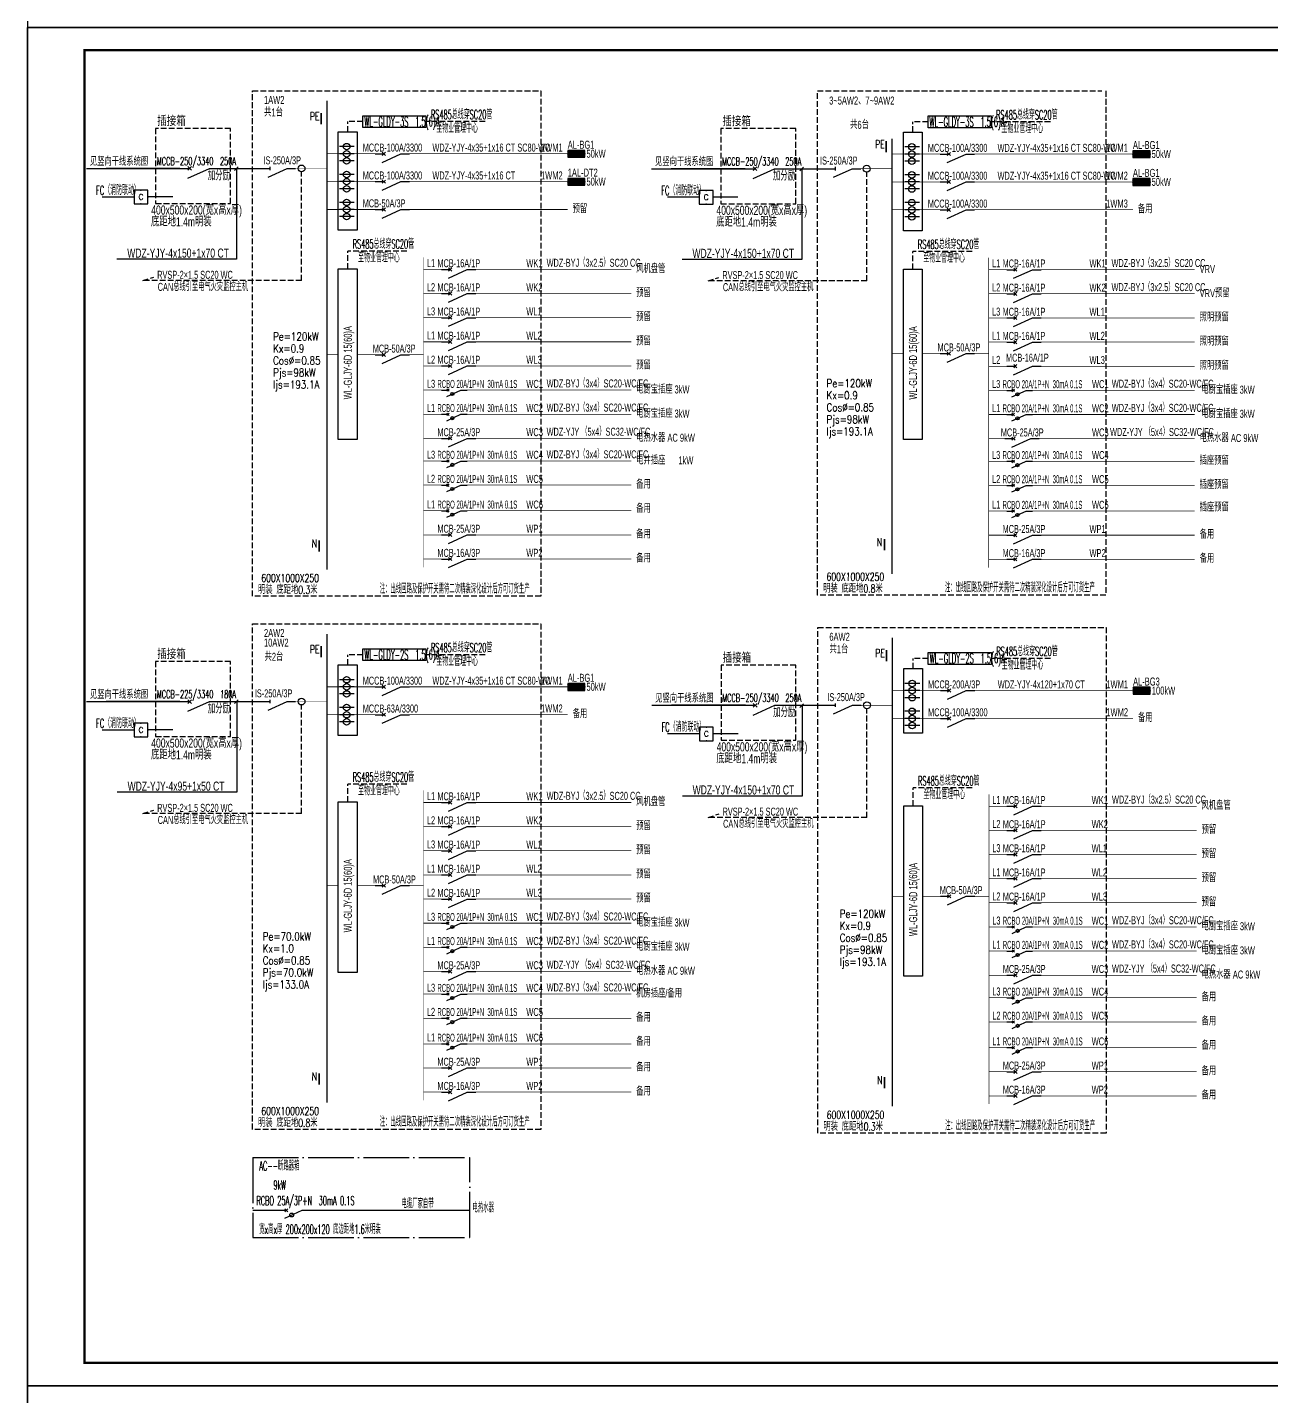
# Model space of a CAD drawing. Extents: x -127004 to 341119, y -13158 to 456864.
# Drawn here: x 240931 to 295318, y 127086 to 186961 of the extents above; entities that cross this region are included whole.
import ezdxf
from ezdxf.enums import TextEntityAlignment as Align

# ---------------------------------------------------------------- set-up
doc = ezdxf.new("R2010")
doc.units = 0
doc.header["$LTSCALE"] = 1000
for name, pattern in [('CONTINOUS', [0]), ('DASH', [0.35, 0.25, -0.1]), ('DOTE', [2.42, 2, -0.2, 0.02, -0.2])]:
    doc.linetypes.add(name, pattern=pattern)
doc.layers.get('0').update_dxf_attribs({"linetype": 'CONTINUOUS'})
for name, color, linetype in [('D-TEXT', 7, 'CONTINUOUS'), ('DIM-箱柜', 3, 'CONTINUOUS'), ('DQ', 7, 'CONTINOUS'), ('EL-TEXT', 3, 'CONTINUOUS'), ('ELEC-text', 7, 'CONTINUOUS'), ('ELEMENT', 3, 'CONTINUOUS'), ('EQUIP-照明', 3, 'CONTINUOUS'), ('EQUIP-箱柜', 3, 'CONTINUOUS'), ('LAYER3', 7, 'DOTE'), ('PUB_TEXT', 7, 'CONTINUOUS'), ('SIG_TEXT', 7, 'CONTINUOUS'), ('TEL_TEXT', 3, 'CONTINUOUS'), ('TEL_TITLE', 7, 'CONTINUOUS'), ('WIRE', 4, 'CONTINUOUS'), ('WIRE-照明', 1, 'CONTINUOUS'), ('内审意见修改', 2, 'CONTINUOUS')]:
    doc.layers.add(name, color=color, linetype=linetype)
doc.layers.add('内审要求修改2.10', color=6, linetype='CONTINUOUS', plot=False)
doc.styles.add('_COMPLEX', font='ros.shx', dxfattribs={"width": 0.6, "bigfont": 'jd.shx'})
doc.styles.add('_HZTXT', font='ROMANS2', dxfattribs={"width": 0.8, "bigfont": 'HZDF2'})
doc.styles.add('_TCH_LABEL', font='COMPLEX', dxfattribs={"bigfont": 'GBCBIG'})
doc.styles.add('_TEL_DIM', font='ROMANS2', dxfattribs={"width": 0.8, "height": 3.5, "bigfont": 'HZDF2'})
doc.styles.add('B', font='ROMANS2', dxfattribs={"width": 0.8, "bigfont": 'HZDF2'})
doc.styles.add('DIM_FONT', font='ROMANS', dxfattribs={"bigfont": 'HZTXT'})
doc.styles.add('JD', font='ros.shx', dxfattribs={"width": 0.8, "height": 600, "bigfont": 'hztxt.shx'})
doc.styles.get("Standard").update_dxf_attribs({"font": 'GBENOR', "bigfont": 'GBCBIG'})

# ---------------------------------------------------------------- blocks, each defined once
blk = doc.blocks.new('SADF AGF AERG AER GER')
at = {"layer": 'DIM-箱柜'}
blk.add_lwpolyline([(-462150, -1228514), (-378050, -1228514), (-378050, -1287914), (-462150, -1287914)], close=True, dxfattribs=at)
blk = doc.blocks.new('A$C6873132B')
at = {"layer": 'DIM-箱柜'}
blk.add_blockref('SADF AGF AERG AER GER', (378050, 1287914), dxfattribs=at)
blk = doc.blocks.new('M_M8')
for p, q in [((-0.25, -0.2), (0, -0.75)), ((0.05, -0.25), (-0.05, -0.25))]:
    blk.add_line(p, q)
for points in [[(0, 0), (0, -0.25)], [(0, -0.75), (0, -1)]]:
    blk.add_lwpolyline(points)
at = {"style": 'DIM_FONT', "width": 0.8, "flags": 9}
blk.add_attdef('S', (0.25, -0.5), '', height=0.2, dxfattribs=at)
blk = doc.blocks.new('M_M7')
for p, q in [((-0.25, -0.2), (0, -0.75)), ((-0.047, -0.297), (0.047, -0.203)), ((-0.047, -0.203), (0.047, -0.297))]:
    blk.add_line(p, q)
for points in [[(0, 0), (0, -0.25)], [(0, -0.75), (0, -1)]]:
    blk.add_lwpolyline(points)
at = {"width": 0.8, "flags": 9}
blk.add_attdef('S', (0.25, -0.5), '', height=0.2, dxfattribs=at)
blk = doc.blocks.new('M_M19DXM')
for p, q in [((-0.25, -0.2), (0, -0.75)), ((-0.047, -0.203), (0.047, -0.297)), ((-0.047, -0.297), (0.047, -0.203))]:
    blk.add_line(p, q)
for points in [[(0, 0), (0, -0.25)], [(0, -0.75), (0, -1)]]:
    blk.add_lwpolyline(points)
blk.add_circle((-0.151, -0.417), 0.0615)
at = {"style": 'DIM_FONT', "width": 0.8, "flags": 9}
blk.add_attdef('S', (0.25, -0.5), '', height=0.2, dxfattribs=at)
blk = doc.blocks.new('*X6')
at = {"color": 0}
for p, q in [((-250, 33), (-83, 200)), ((-250, 68), (-118, 200)), ((-250, 104), (-154, 200)), ((-250, 139), (-189, 200)), ((-250, 174), (-224, 200)), ((-247, 0), (-47, 200)), ((-212, 0), (-12, 200)), ((-177, 0), (23, 200)), ((-141, 0), (59, 200)), ((-106, 0), (94, 200)), ((-71, 0), (129, 200)), ((-35, 0), (165, 200)), ((0, 0), (200, 200)), ((35, 0), (235, 200)), ((71, 0), (250, 179)), ((106, 0), (250, 144)), ((141, 0), (250, 109)), ((177, 0), (250, 73)), ((212, 0), (250, 38)), ((247, 0), (250, 3))]:
    blk.add_line(p, q, dxfattribs=at)
blk = doc.blocks.new('$equip$00001421')
for p, q in [((0.75, 0.6), (-0.75, 0.6)), ((-0.75, 0.6), (-0.75, 0)), ((-0.75, 0), (0.75, 0)), ((0.75, 0), (0.75, 0.6))]:
    blk.add_line(p, q)
at = {"const_width": 0.6}
blk.add_lwpolyline([(-0.75, 0.3), (0.75, 0.3)], dxfattribs=at)
for p in [(-0.75, 0.3), (0, 0.6), (0, 0), (0.75, 0.3)]:
    blk.add_point(p)
at = {"xscale": 0.00300000000061118, "yscale": 0.00300000000061118, "zscale": 0.00300000000061118}
blk.add_blockref('*X6', (0, 0), dxfattribs=at)
at = {"style": '_TCH_LABEL', "flags": 9}
blk.add_attdef('A', (0, 0), '', height=0.00002, dxfattribs=at)
blk = doc.blocks.new('$equip_U$00000105(JDQINJING)')
for p, q in [((0.5, 1), (-0.5, 1)), ((-0.5, 1), (-0.5, 0)), ((0.5, 0), (0.5, 1)), ((-0.5, 0), (0.5, 0))]:
    blk.add_line(p, q)
for p in [(0, 1), (-0.5, 0.5), (0, 0), (0.5, 0.5)]:
    blk.add_point(p)
at = {"color": 7, "style": '_TEL_DIM'}
blk.add_attdef('$TEXT$', text='', height=0.4, dxfattribs=at).set_placement((-0.002, 0.507), align=Align.MIDDLE_CENTER)
at = {"color": 7, "style": '_TEL_DIM', "flags": 1}
blk.add_attdef('A', text='', height=0.00002, dxfattribs=at).set_placement((0, 0), align=Align.MIDDLE_CENTER)
blk = doc.blocks.new('$equip$00001781')
blk.add_circle((0, 0), 0.5)
at = {"flags": 9}
blk.add_attdef('A', (0, 0), '', height=0.00002, dxfattribs=at)

msp = doc.modelspace()

# ---------------------------------------------------------------- linework, layer by layer
at = {"linetype": 'DASH'}
for p, q in [((250766, 162084), (250766, 184191)), ((250766, 184191), (263374, 184191)), ((263374, 184191), (263374, 162084)), ((275471, 162138), (275471, 184180)), ((275471, 184180), (287901, 184180)), ((288079, 184180), (288079, 162138)), ((263374, 162084), (250766, 162084)), ((288079, 162138), (275471, 162138)), ((250766, 138773), (250766, 160881)), ((250766, 160881), (263374, 160881)), ((263374, 160881), (263374, 138773)), ((275479, 138609), (275479, 160717)), ((275479, 160717), (288087, 160717)), ((288087, 160717), (288087, 138609)), ((263374, 138773), (250766, 138773)), ((288087, 138609), (275479, 138609))]:
    msp.add_line(p, q, dxfattribs=at)
for p, q in [((249986, 180700, 0), (250148, 180862, 0)), ((274691, 180689, 0), (274853, 180850, 0)), ((245597, 179542, 0), (244205, 179542, 0)), ((270302, 179530, 0), (268910, 179530, 0)), ((249986, 157390, 0), (250148, 157551, 0)), ((274699, 157226, 0), (274861, 157387, 0)), ((245597, 156231, 0), (244205, 156231, 0)), ((270310, 156067, 0), (268918, 156067, 0))]:
    msp.add_line(p, q)
at = {"color": 3, "linetype": 'DASH'}
for p, q in [((252915, 175889, 0), (252915, 180642)), ((277620, 175877, 0), (277620, 180631)), ((245977, 175889, 0), (246453, 176040, 0)), ((252915, 175889, 0), (245977, 175889, 0)), ((270682, 175877, 0), (271158, 176029, 0)), ((277620, 175877, 0), (270682, 175877, 0)), ((252915, 152578, 0), (252915, 157332)), ((277628, 152414, 0), (277628, 157168)), ((245977, 152578, 0), (246453, 152730, 0)), ((252915, 152578, 0), (245977, 152578, 0)), ((270690, 152414, 0), (271167, 152566, 0)), ((277628, 152414, 0), (270690, 152414, 0))]:
    msp.add_line(p, q, dxfattribs=at)
at = {"linetype": 'Continuous', "const_width": 72.9}
for points in [[(253769, 183216), (253769, 182719)], [(278474, 181992), (278474, 181495)], [(253689, 164535), (253689, 164038)], [(278394, 164589), (278394, 164092)], [(253769, 159905), (253769, 159408)], [(278483, 159741), (278483, 159244)], [(253689, 141224), (253689, 140727)], [(278403, 141060), (278403, 140563)]]:
    msp.add_lwpolyline(points, dxfattribs=at)
at = {"color": 2, "elevation": 0}
for points in [[(255597, 183100), (258354, 183100), (258354, 182581), (255597, 182581)], [(280302, 183089), (283059, 183089), (283059, 182570), (280302, 182570)], [(255597, 159790), (258354, 159790), (258354, 159271), (255597, 159271)], [(280310, 159626), (283067, 159626), (283067, 159107), (280310, 159107)]]:
    msp.add_lwpolyline(points, close=True, dxfattribs=at)
at = {"linetype": 'DASH', "elevation": 0}
for points in [[(249809, 182544), (246538, 182544), (246538, 179263), (249809, 179263)], [(274514, 182532), (271243, 182532), (271243, 179251), (274514, 179251)], [(249809, 159233), (246538, 159233), (246538, 155952), (249809, 155952)], [(274523, 159069), (271252, 159069), (271252, 155788), (274523, 155788)]]:
    msp.add_lwpolyline(points, close=True, dxfattribs=at)
at = {"color": 2}
for centre in [(254887, 181746), (254887, 181434), (279592, 181735), (279592, 181423), (254887, 181124), (279592, 181112), (254887, 180527), (254887, 180215), (279592, 180516), (279592, 180204), (254887, 179905), (279592, 179894), (254887, 179309), (254887, 178997), (279592, 179297), (279592, 178985), (254887, 178686), (279592, 178675), (254887, 158436), (254887, 158124), (279600, 158272), (279600, 157960), (254887, 157813), (279600, 157649), (254887, 157217), (254887, 156905), (279600, 157053), (279600, 156741), (254887, 156594), (279600, 156430)]:
    msp.add_circle(centre, 143, dxfattribs=at)
at = {"layer": 'ELEMENT'}
for points in [[(254522, 182396), (255345, 182396), (255345, 178089), (254522, 178089)], [(279227, 182385), (280050, 182385), (280050, 178071), (279227, 178071)], [(254522, 176400), (255345, 176400), (255345, 168944), (254522, 168944)], [(279227, 176388), (280050, 176388), (280050, 168933), (279227, 168933)], [(254522, 159086), (255345, 159086), (255345, 155990), (254522, 155990)], [(279235, 158922), (280059, 158922), (280059, 156102), (279235, 156102)], [(254522, 153089), (255345, 153089), (255345, 145634), (254522, 145634)], [(279235, 152925), (280059, 152925), (280059, 145469), (279235, 145469)]]:
    msp.add_lwpolyline(points, close=True, dxfattribs=at)
at = {"layer": 'LAYER3'}
for p, q in [((250782, 137539), (260276, 137539)), ((250782, 137539), (250782, 134040)), ((260276, 134040), (260276, 137539)), ((250781, 134040), (260276, 134040))]:
    msp.add_line(p, q, dxfattribs=at)
at = {"layer": 'TEL_TEXT', "color": 0, "ltscale": 2}
for p, q in [((250078, 180792, 0), (250078, 176823, 0)), ((274783, 180781, 0), (274783, 176812, 0)), ((250078, 176823, 0), (244847, 176823, 0)), ((274783, 176812, 0), (269551, 176812, 0)), ((250093, 157482), (250093, 153513)), ((274792, 157318, 0), (274792, 153349, 0)), ((250093, 153513), (244861, 153513)), ((274792, 153349, 0), (269560, 153349, 0))]:
    msp.add_line(p, q, dxfattribs=at)
at = {"layer": 'TEL_TEXT', "ltscale": 2}
for p, q in [((246197, 179563, 0), (247285, 179563, 0)), ((270902, 179552, 0), (271990, 179552, 0)), ((246197, 156253, 0), (247285, 156253, 0)), ((270910, 156088, 0), (271999, 156088, 0))]:
    msp.add_line(p, q, dxfattribs=at)
at = {"layer": 'TEL_TITLE'}
for points in [[(240931, 186961), (325031, 186961), (325031, 246361), (240931, 246361)], [(240931, 127561), (325031, 127561), (325031, 186961), (240931, 186961)], [(240931, 68161), (325031, 68161), (325031, 127561), (240931, 127561)]]:
    msp.add_lwpolyline(points, close=True, dxfattribs=at)
at = {"layer": 'TEL_TITLE', "const_width": 100}
msp.add_lwpolyline([(243431, 128561), (324031, 128561), (324031, 185961), (243431, 185961)], close=True, dxfattribs=at)
at = {"layer": 'WIRE', "color": 4}
for p, q in [((255222, 181746), (254579, 181746)), ((255222, 181434), (254579, 181434)), ((279926, 181735), (279284, 181735)), ((279926, 181423), (279284, 181423)), ((255222, 181124), (254579, 181124)), ((279926, 181112), (279284, 181112)), ((255222, 180527), (254579, 180527)), ((279926, 180516), (279284, 180516)), ((255222, 180215), (254579, 180215)), ((255222, 179905), (254579, 179905)), ((279926, 180204), (279284, 180204)), ((279926, 179894), (279284, 179894)), ((255222, 179309), (254579, 179309)), ((279926, 179297), (279284, 179297)), ((255222, 178997), (254579, 178997)), ((255222, 178686), (254579, 178686)), ((279926, 178985), (279284, 178985)), ((279926, 178675), (279284, 178675)), ((255222, 158436), (254579, 158436)), ((255222, 158124), (254579, 158124)), ((279935, 158272), (279292, 158272)), ((255222, 157813), (254579, 157813)), ((279935, 157960), (279292, 157960)), ((279935, 157649), (279292, 157649)), ((255222, 157217), (254579, 157217)), ((255222, 156905), (254579, 156905)), ((279935, 157053), (279292, 157053)), ((255222, 156594), (254579, 156594)), ((279935, 156741), (279292, 156741)), ((279935, 156430), (279292, 156430))]:
    msp.add_line(p, q, dxfattribs=at)
at = {"layer": 'WIRE', "const_width": 57.1}
for points in [[(251912, 135233), (250782, 135233)], [(253283, 135233), (260238, 135233)]]:
    msp.add_lwpolyline(points, dxfattribs=at)
at = {"layer": 'WIRE-照明', "linetype": 'DASH'}
for p, q in [((254934, 182396), (254934, 182841, 0)), ((255597, 182841, 0), (254934, 182841, 0)), ((260943, 182841, 0), (258354, 182841, 0)), ((279638, 182385), (279638, 182829, 0)), ((280302, 182829, 0), (279638, 182829, 0)), ((285648, 182829, 0), (283059, 182829, 0)), ((254934, 176400), (254934, 177177)), ((257523, 177177), (254934, 177177)), ((279638, 176388), (279638, 177166)), ((282228, 177166), (279638, 177166)), ((254934, 159086), (254934, 159530, 0)), ((255597, 159530, 0), (254934, 159530, 0)), ((260943, 159530, 0), (258354, 159530, 0)), ((279647, 158922), (279647, 159366, 0)), ((280310, 159366, 0), (279647, 159366, 0)), ((285656, 159366, 0), (283067, 159366, 0)), ((254934, 153089), (254934, 153867)), ((257523, 153867), (254934, 153867)), ((279647, 152925), (279647, 153702)), ((282236, 153702), (279647, 153702))]:
    msp.add_line(p, q, dxfattribs=at)
at = {"layer": 'WIRE-照明'}
for p, q in [((243509, 180792), (248030, 180792)), ((249029, 180792), (251157, 180792)), ((268214, 180781), (272735, 180781)), ((273734, 180781), (275862, 180781)), ((243509, 157482), (248030, 157482)), ((249029, 157482), (251157, 157482)), ((268222, 157318), (272743, 157318)), ((273742, 157318), (275871, 157318))]:
    msp.add_line(p, q, dxfattribs=at)
at = {"layer": 'WIRE-照明', "linetype": 'Continuous'}
for p, q in [((247602, 180792), (244369, 180792)), ((272306, 180781), (269074, 180781)), ((247602, 157482), (244369, 157482)), ((272315, 157318), (269082, 157318))]:
    msp.add_line(p, q, dxfattribs=at)
at = {"layer": 'WIRE-照明', "const_width": 60}
for points in [[(254026, 183751), (254027, 163248)], [(278731, 182101), (278731, 163064)], [(254026, 160441), (254027, 139938)], [(278740, 160277), (278740, 139774)]]:
    msp.add_lwpolyline(points, dxfattribs=at)
at = {"layer": 'WIRE-照明', "linetype": 'Continuous'}
for points, const_width in [([(254026, 181434), (256132, 181434)], 30), ([(257632, 181434), (264548, 181434)], 30), ([(278731, 181423), (280837, 181423)], 30), ([(282337, 181423), (289253, 181423)], 30), ([(252436, 180792), (253008, 180792)], 25), ([(253008, 180792), (254026, 180792)], 25), ([(254026, 180215), (256132, 180215)], 30), ([(257632, 180215), (264548, 180215)], 30), ([(277140, 180781), (277713, 180781)], 25), ([(277713, 180781), (278731, 180781)], 25), ([(278731, 180204), (280837, 180204)], 30), ([(282337, 180204), (289253, 180204)], 30), ([(254026, 178997), (256132, 178997)], 30), ([(257632, 178997), (264548, 178997)], 30), ([(278731, 178985), (280837, 178985)], 30), ([(282337, 178985), (289253, 178985)], 30), ([(258247, 163350), (258247, 176904)], 25), ([(282952, 163338), (282952, 176892)], 25), ([(258247, 176376), (259034, 176376)], 30), ([(260534, 176376), (267326, 176376)], 30), ([(282952, 176365), (283739, 176365)], 30), ([(285239, 176365), (291955, 176365)], 30), ([(258247, 175321), (259034, 175321)], 30), ([(260534, 175321), (267326, 175321)], 30), ([(282952, 175310), (283739, 175310)], 30), ([(285239, 175310), (291955, 175310)], 30), ([(258247, 174266), (259034, 174266)], 30), ([(260534, 174266), (267326, 174266)], 30), ([(282952, 174254), (283739, 174254)], 30), ([(285239, 174254), (291955, 174254)], 30), ([(258247, 173210), (259034, 173210)], 30), ([(260159, 173210), (267326, 173210)], 30), ([(282952, 173199), (283739, 173199)], 30), ([(284864, 173199), (291955, 173199)], 30), ([(254027, 172645), (254522, 172645)], 30), ([(255345, 172645), (256132, 172645)], 30), ([(257632, 172645), (258247, 172645)], 30), ([(278731, 172704), (279227, 172704)], 25), ([(280050, 172695), (280837, 172695)], 30), ([(282337, 172695), (282952, 172695)], 30), ([(258247, 172155), (259034, 172155)], 30), ([(260159, 172155), (267326, 172155)], 30), ([(282952, 172144), (283739, 172144)], 30), ([(284864, 172144), (291955, 172144)], 30), ([(258247, 171099), (259034, 171099)], 30), ([(260159, 171099), (267326, 171099)], 30), ([(282952, 171088), (283739, 171088)], 30), ([(284864, 171088), (291955, 171088)], 30), ([(258247, 170044), (259034, 170044)], 30), ([(260159, 170044), (267326, 170044)], 30), ([(282952, 170033), (283739, 170033)], 30), ([(284864, 170033), (291955, 170033)], 30), ([(258247, 168989), (259034, 168989)], 30), ([(260159, 168989), (267326, 168989)], 30), ([(282952, 168977), (283739, 168977)], 30), ([(284864, 168977), (291955, 168977)], 30), ([(258247, 167999), (259034, 167999)], 30), ([(260159, 167999), (267326, 167999)], 30), ([(282952, 167988), (283739, 167988)], 30), ([(284864, 167988), (291955, 167988)], 30), ([(258247, 166944), (259034, 166944)], 30), ([(260159, 166944), (267326, 166944)], 30), ([(282952, 166932), (283739, 166932)], 30), ([(284864, 166932), (291955, 166932)], 30), ([(258247, 165822), (259034, 165822)], 30), ([(260159, 165822), (267326, 165822)], 30), ([(282952, 165811), (283739, 165811)], 30), ([(284864, 165811), (291955, 165811)], 30), ([(258247, 164767), (259034, 164767)], 30), ([(260159, 164767), (267326, 164767)], 30), ([(282952, 164756), (283739, 164756)], 30), ([(284864, 164756), (291955, 164756)], 30), ([(258247, 163712), (259034, 163712)], 30), ([(260159, 163712), (267326, 163712)], 30), ([(282952, 163700), (283739, 163700)], 30), ([(284864, 163700), (291955, 163700)], 30), ([(254026, 158124), (256132, 158124)], 30), ([(257632, 158124), (264548, 158124)], 30), ([(252436, 157482), (253008, 157482)], 25), ([(253008, 157482), (254026, 157482)], 25), ([(278740, 157960), (280846, 157960)], 30), ([(282346, 157960), (289261, 157960)], 30), ([(254026, 156905), (256132, 156905)], 30), ([(257632, 156905), (264548, 156905)], 30), ([(277149, 157318), (277721, 157318)], 25), ([(277721, 157318), (278740, 157318)], 25), ([(278740, 156741), (280846, 156741)], 30), ([(282346, 156741), (289261, 156741)], 30), ([(258247, 140039), (258247, 153593)], 25), ([(282961, 139875), (282961, 153429)], 25), ([(258247, 153066), (259034, 153066)], 30), ([(260534, 153066), (267326, 153066)], 30), ([(282961, 152902), (283748, 152902)], 30), ([(285248, 152902), (292039, 152902)], 30), ([(258247, 152011), (259034, 152011)], 30), ([(260534, 152011), (267326, 152011)], 30), ([(282961, 151847), (283748, 151847)], 30), ([(285248, 151847), (292039, 151847)], 30), ([(258247, 150955), (259034, 150955)], 30), ([(260534, 150955), (267326, 150955)], 30), ([(282961, 150791), (283748, 150791)], 30), ([(285248, 150791), (292039, 150791)], 30), ([(258247, 149900), (259034, 149900)], 30), ([(260159, 149900), (267326, 149900)], 30), ([(282961, 149736), (283748, 149736)], 30), ([(284873, 149736), (292039, 149736)], 30), ([(254027, 149431), (254522, 149431)], 30), ([(255345, 149431), (256132, 149431)], 30), ([(257632, 149431), (258247, 149431)], 30), ([(258247, 148844), (259034, 148844)], 30), ([(260159, 148844), (267326, 148844)], 30), ([(278740, 148963), (279235, 148963)], 25), ([(280059, 148963), (280846, 148963)], 30), ([(282346, 148963), (282961, 148963)], 30), ([(282961, 148680), (283748, 148680)], 30), ([(284873, 148680), (292039, 148680)], 30), ([(258247, 147789), (259034, 147789)], 30), ([(260159, 147789), (267326, 147789)], 30), ([(282961, 147625), (283748, 147625)], 30), ([(284873, 147625), (292039, 147625)], 30), ([(258247, 146734), (259034, 146734)], 30), ([(260159, 146734), (267326, 146734)], 30), ([(282961, 146570), (283748, 146570)], 30), ([(284873, 146570), (292039, 146570)], 30), ([(258247, 145678), (259034, 145678)], 30), ([(260159, 145678), (267326, 145678)], 30), ([(282961, 145514), (283748, 145514)], 30), ([(284873, 145514), (292039, 145514)], 30), ([(258247, 144689), (259034, 144689)], 30), ([(260159, 144689), (267326, 144689)], 30), ([(282961, 144525), (283748, 144525)], 30), ([(284873, 144525), (292039, 144525)], 30), ([(258247, 143633), (259034, 143633)], 30), ([(260159, 143633), (267326, 143633)], 30), ([(282961, 143469), (283748, 143469)], 30), ([(284873, 143469), (292039, 143469)], 30), ([(258247, 142512), (259034, 142512)], 30), ([(260159, 142512), (267326, 142512)], 30), ([(282961, 142348), (283748, 142348)], 30), ([(284873, 142348), (292039, 142348)], 30), ([(258247, 141457), (259034, 141457)], 30), ([(260159, 141457), (267326, 141457)], 30), ([(282961, 141292), (283748, 141292)], 30), ([(284873, 141292), (292039, 141292)], 30), ([(258247, 140401), (259034, 140401)], 30), ([(260159, 140401), (267326, 140401)], 30), ([(282961, 140237), (283748, 140237)], 30), ([(284873, 140237), (292039, 140237)], 30)]:
    msp.add_lwpolyline(points, dxfattribs=dict(at, const_width=const_width))

# ---------------------------------------------------------------- block references
at = {"layer": 'DIM-箱柜'}
for p in [(703081, 1415475), (703081, 1356075)]:
    msp.add_blockref('SADF AGF AERG AER GER', p, dxfattribs=at)
at = {"layer": 'DQ', "xscale": 1500, "yscale": 1500, "zscale": 1500, "rotation": 90}
for p in [(251157, 180792), (275862, 180781), (251157, 157482), (275871, 157318)]:
    msp.add_blockref('M_M8', p, dxfattribs=at)
at = {"layer": 'ELEMENT', "rotation": 90}
for name, p, xscale, yscale, zscale in [('M_M7', (256132, 181434), 1500, 1500, 1500), ('M_M7', (280837, 181423), 1500, 1500, 1500), ('M_M7', (247602, 180792), 1714.285714285681, 1714.285714285681, 1714.285714285681), ('M_M7', (272306, 180781), 1714.285714285681, 1714.285714285681, 1714.285714285681), ('M_M7', (256132, 180215), 1500, 1500, 1500), ('M_M7', (280837, 180204), 1500, 1500, 1500), ('M_M7', (256132, 178997), 1500, 1500, 1500), ('M_M7', (280837, 178985), 1500, 1500, 1500), ('M_M7', (259034, 176376), 1500, 1500, 1500), ('M_M7', (283739, 176365), 1500, 1500, 1500), ('M_M7', (259034, 175321), 1500, 1500, 1500), ('M_M7', (283739, 175310), 1500, 1500, 1500), ('M_M7', (259034, 174266), 1500, 1500, 1500), ('M_M7', (283739, 174254), 1500, 1500, 1500), ('M_M7', (259034, 173210), 1500, 1500, 1500), ('M_M7', (283739, 173199), 1500, 1500, 1500), ('M_M7', (256132, 172645), 1500, 1500, 1500), ('M_M7', (280837, 172695), 1500, 1500, 1500), ('M_M7', (259034, 172155), 1500, 1500, 1500), ('M_M7', (283739, 172144), 1500, 1500, 1500), ('M_M19DXM', (259034, 171099), 1125, 1125, 1125), ('M_M19DXM', (283739, 171088), 1125, 1125, 1125), ('M_M19DXM', (259034, 170044), 1125, 1125, 1125), ('M_M19DXM', (283739, 170033), 1125, 1125, 1125), ('M_M7', (259034, 168989), 1500, 1500, 1500), ('M_M7', (283663, 168977), 1500, 1500, 1500), ('M_M19DXM', (259034, 167999), 1125, 1125, 1125), ('M_M19DXM', (283739, 167988), 1125, 1125, 1125), ('M_M19DXM', (259034, 166944), 1125, 1125, 1125), ('M_M19DXM', (283739, 166932), 1125, 1125, 1125), ('M_M19DXM', (259034, 165822), 1125, 1125, 1125), ('M_M19DXM', (283739, 165811), 1125, 1125, 1125), ('M_M7', (259034, 164767), 1500, 1500, 1500), ('M_M7', (283739, 164756), 1500, 1500, 1500), ('M_M7', (259034, 163712), 1500, 1500, 1500), ('M_M7', (283739, 163700), 1500, 1500, 1500), ('M_M7', (256132, 158124), 1500, 1500, 1500), ('M_M7', (247602, 157482), 1714.285714285681, 1714.285714285681, 1714.285714285681), ('M_M7', (280846, 157960), 1500, 1500, 1500), ('M_M7', (256132, 156905), 1500, 1500, 1500), ('M_M7', (272315, 157318), 1714.285714285681, 1714.285714285681, 1714.285714285681), ('M_M7', (280846, 156741), 1500, 1500, 1500), ('M_M7', (259034, 153066), 1500, 1500, 1500), ('M_M7', (283748, 152902), 1500, 1500, 1500), ('M_M7', (259034, 152011), 1500, 1500, 1500), ('M_M7', (283748, 151847), 1500, 1500, 1500), ('M_M7', (259034, 150955), 1500, 1500, 1500), ('M_M7', (283748, 150791), 1500, 1500, 1500), ('M_M7', (259034, 149900), 1500, 1500, 1500), ('M_M7', (283748, 149736), 1500, 1500, 1500), ('M_M7', (256132, 149431), 1500, 1500, 1500), ('M_M7', (259034, 148844), 1500, 1500, 1500), ('M_M7', (280846, 148963), 1500, 1500, 1500), ('M_M7', (283748, 148680), 1500, 1500, 1500), ('M_M19DXM', (259034, 147789), 1125, 1125, 1125), ('M_M19DXM', (283748, 147625), 1125, 1125, 1125), ('M_M19DXM', (259034, 146734), 1125, 1125, 1125), ('M_M19DXM', (283748, 146570), 1125, 1125, 1125), ('M_M7', (259034, 145678), 1500, 1500, 1500), ('M_M7', (283748, 145514), 1500, 1500, 1500), ('M_M19DXM', (259034, 144689), 1125, 1125, 1125), ('M_M19DXM', (283748, 144525), 1125, 1125, 1125), ('M_M19DXM', (259034, 143633), 1125, 1125, 1125), ('M_M19DXM', (283748, 143469), 1125, 1125, 1125), ('M_M19DXM', (259034, 142512), 1125, 1125, 1125), ('M_M19DXM', (283748, 142348), 1125, 1125, 1125), ('M_M7', (259034, 141457), 1500, 1500, 1500), ('M_M7', (283748, 141292), 1500, 1500, 1500), ('M_M7', (259034, 140401), 1500, 1500, 1500), ('M_M7', (283748, 140237), 1500, 1500, 1500), ('M_M19DXM', (251912, 135233), 1371.428571428571, 1371.428571428571, 1371.428571428571)]:
    msp.add_blockref(name, p, dxfattribs=dict(at, xscale=xscale, yscale=yscale, zscale=zscale))
at = {"layer": 'EQUIP-照明', "linetype": 'ByBlock', "xscale": 300, "yscale": 300, "zscale": 300}
for p in [(252915, 180792), (277620, 180781), (252915, 157482), (277628, 157318)]:
    msp.add_blockref('$equip$00001781', p, dxfattribs=at)
at = {"layer": 'EQUIP-箱柜', "xscale": 500, "yscale": 500, "zscale": 500}
for p in [(264923, 181279), (289628, 181267), (264923, 180060), (289628, 180049), (264923, 157968), (289636, 157804)]:
    msp.add_blockref('$equip$00001421', p, dxfattribs=at)
at = {"layer": 'EQUIP-箱柜', "xscale": 600, "yscale": 600, "zscale": 600}
for p in [(245897, 179242, 0), (270602, 179230, 0), (245897, 155931, 0), (270610, 155767, 0)]:
    msp.add_blockref('$equip_U$00000105(JDQINJING)', p, dxfattribs=at).add_auto_attribs({'$TEXT$': 'C'})
at = {"layer": '内审要求修改2.10'}
for p in [(325031, 127561), (325031, 68161)]:
    msp.add_blockref('A$C6873132B', p, dxfattribs=at)

# ---------------------------------------------------------------- texts
at = {"layer": 'D-TEXT', "style": '_HZTXT', "width": 0.45}
for s, p in [('注：出线回路及保护开关需待二次精装深化设计后方可订货生产', (256334, 162207)), ('注：出线回路及保护开关需待二次精装深化设计后方可订货生产', (281039, 162262)), ('注：出线回路及保护开关需待二次精装深化设计后方可订货生产', (256334, 138897)), ('注：出线回路及保护开关需待二次精装深化设计后方可订货生产', (281048, 138733)), ('AC--断路器箱', (251068, 136976)), ('9kW', (251687, 136142)), ('电热水器', (260387, 135143)), ('宽x高x厚 200x200x120 底边距地1.6米明装', (251068, 134206))]:
    msp.add_text(s, height=400, dxfattribs=at).set_placement(p)
at = {"layer": 'EL-TEXT', "color": 255, "style": '_HZTXT', "width": 0.5}
for s, p in [('RS485总线穿SC20管', (258570, 182949, 0)), ('RS485总线穿SC20管', (283274, 182938, 0)), ('至物业管理中心', (258806, 182353, 0)), ('至物业管理中心', (283511, 182341, 0)), ('RS485总线穿SC20管', (255149, 177285)), ('RS485总线穿SC20管', (279854, 177274)), ('至物业管理中心', (255386, 176689)), ('至物业管理中心', (280091, 176678)), ('RS485总线穿SC20管', (258570, 159639, 0)), ('RS485总线穿SC20管', (283283, 159475, 0)), ('至物业管理中心', (258806, 159042, 0)), ('至物业管理中心', (283520, 158878, 0)), ('RS485总线穿SC20管', (255149, 153975)), ('RS485总线穿SC20管', (279863, 153811)), ('至物业管理中心', (255386, 153378)), ('至物业管理中心', (280100, 153214))]:
    msp.add_text(s, height=400, dxfattribs=at).set_placement(p)
at = {"layer": 'ELEC-text', "style": '_HZTXT', "width": 0.8}
for p in [(246608, 182654, 0), (271313, 182643, 0), (246608, 159344, 0), (271322, 159179, 0)]:
    msp.add_text('插接箱', height=400, dxfattribs=at).set_placement(p)
at = {"layer": 'PUB_TEXT', "style": '_HZTXT', "width": 0.5}
for p in [(243936, 179637, 1146), (268641, 179626, 1146), (243936, 156327, 1146), (268650, 156163, 1146)]:
    msp.add_text('FC（消防联动）', height=400, dxfattribs=at).set_placement(p)
at = {"layer": 'SIG_TEXT', "style": '_TEL_DIM', "width": 0.8}
for s, p in [('Pe=120kW', (251670, 173268)), ('Cos%%C=0.85', (251670, 172218)), ('Pjs=98kW', (251670, 171693)), ('Ijs=193.1A', (251670, 171168)), ('Pe=120kW', (275863, 171221)), ('Kx=0.9', (275863, 170696)), ('Cos%%C=0.85', (275863, 170171)), ('Pjs=98kW', (275863, 169646)), ('Ijs=193.1A', (275863, 169121)), ('Pe=120kW', (276439, 148026)), ('Pe=70.0kW', (251216, 147033)), ('Cos%%C=0.85', (276439, 146976)), ('Kx=1.0', (251216, 146508)), ('Pjs=98kW', (276439, 146451)), ('Cos%%C=0.85', (251216, 145983)), ('Ijs=193.1A', (276439, 145926)), ('Pjs=70.0kW', (251216, 145458)), ('Ijs=133.0A', (251216, 144933))]:
    msp.add_text(s, height=350, dxfattribs=at).set_placement(p)
at = {"layer": 'TEL_TEXT', "ltscale": 2, "style": '_COMPLEX'}
for s, height, width, p in [('1AW2 ', 350, 0.7, (251274, 183613)), ('3~5AW2、7~9AW2 ', 350, 0.7, (275979, 183587)), ('共1台', 350, 0.7, (251279, 183068)), ('共6台', 350, 0.7, (276895, 182526)), ('MCCB-100A/3300', 350, 0.6, (255588, 181530)), ('WDZ-YJY-4x35+1x16 CT SC80-WC', 350, 0.6, (258635, 181530)), ('1WM1', 350, 0.7, (263382, 181532)), ('AL-BG1', 350, 0.7, (264551, 181654)), ('50kW', 350, 0.7, (265371, 181261)), ('MCCB-100A/3300', 350, 0.6, (280293, 181518)), ('WDZ-YJY-4x35+1x16 CT SC80-WC', 350, 0.6, (283340, 181518)), ('1WM1', 350, 0.7, (288087, 181520)), ('AL-BG1', 350, 0.7, (289256, 181643)), ('50kW', 350, 0.7, (290075, 181250)), ('IS-250A/3P', 350, 0.6, (251250, 180973)), ('IS-250A/3P', 350, 0.6, (275579, 180962)), ('MCCB-100A/3300', 350, 0.6, (255588, 180311)), ('WDZ-YJY-4x35+1x16 CT ', 350, 0.6, (258635, 180311)), ('1WM2', 350, 0.7, (263382, 180313)), ('1AL-DT2', 350, 0.7, (264551, 180435)), ('50kW', 350, 0.7, (265371, 180042)), ('MCCB-100A/3300', 350, 0.6, (280293, 180300)), ('WDZ-YJY-4x35+1x16 CT SC80-WC', 350, 0.6, (283340, 180300)), ('1WM2', 350, 0.7, (288087, 180301)), ('AL-BG1', 350, 0.7, (289256, 180424)), ('50kW', 350, 0.7, (290075, 180031)), ('400x500x200(宽x高x厚)', 400, 0.7, (246346, 178774, 0)), ('MCB-50A/3P', 350, 0.6, (255588, 179092)), ('预留', 350, 0.7, (264765, 178850)), ('400x500x200(宽x高x厚)', 400, 0.7, (271051, 178763, 0)), ('MCCB-100A/3300', 350, 0.6, (280293, 179081)), ('1WM3', 350, 0.7, (288087, 179083)), ('备用', 350, 0.7, (289470, 178839)), ('底距地1.4m明装', 400, 0.7, (246334, 178259, 0)), ('底距地1.4m明装', 400, 0.7, (271039, 178248, 0)), ('L1', 350, 0.6, (258396, 176479)), ('MCB-16A/1P', 350, 0.6, (258854, 176472)), ('WK1', 350, 0.7, (262739, 176474)), ('WDZ-BYJ（3x2.5）SC20 CC', 350, 0.6, (263628, 176493)), ('L1', 350, 0.6, (283100, 176468)), ('MCB-16A/1P', 350, 0.6, (283559, 176461)), ('WK1', 350, 0.7, (287356, 176463)), ('WDZ-BYJ（3x2.5）SC20 CC', 350, 0.6, (288320, 176482)), (' RVSP-2×1.5 SC20 WC', 350, 0.6, (246517, 175967, 0)), ('风机盘管', 350, 0.7, (267543, 176230)), (' RVSP-2×1.5 SC20 WC', 350, 0.6, (271221, 175956, 0)), ('VRV', 350, 0.7, (292172, 176219)), ('CAN总线引至电气火灾监控主机', 350, 0.6, (246628, 175438, 0)), ('L2', 350, 0.6, (258396, 175424)), ('MCB-16A/1P', 350, 0.6, (258854, 175417)), ('WK2', 350, 0.7, (262739, 175418)), ('预留', 350, 0.7, (267543, 175175)), ('CAN总线引至电气火灾监控主机', 350, 0.6, (271333, 175427, 0)), ('L2', 350, 0.6, (283100, 175412)), ('MCB-16A/1P', 350, 0.6, (283559, 175405)), ('WK2', 350, 0.7, (287356, 175407)), ('WDZ-BYJ（3x2.5）SC20 CC', 350, 0.6, (288320, 175426)), ('VRV预留', 350, 0.7, (292172, 175164)), ('L3', 350, 0.6, (258396, 174368)), ('MCB-16A/1P', 350, 0.6, (258854, 174361)), ('WL1', 350, 0.7, (262739, 174363)), ('预留', 350, 0.7, (267543, 174120)), ('L3', 350, 0.6, (283100, 174357)), ('MCB-16A/1P', 350, 0.6, (283559, 174350)), ('WL1', 350, 0.7, (287356, 174352)), ('照明预留', 350, 0.7, (292172, 174108)), ('L1', 350, 0.6, (258396, 173313)), ('MCB-16A/1P', 350, 0.6, (258854, 173306)), ('WL2', 350, 0.7, (262739, 173308)), ('L1', 350, 0.6, (283100, 173302)), ('MCB-16A/1P', 350, 0.6, (283559, 173294)), ('WL2', 350, 0.7, (287356, 173296)), ('MCB-50A/3P', 350, 0.6, (256028, 172740)), ('预留', 350, 0.7, (267543, 173064)), ('MCB-50A/3P', 350, 0.6, (280716, 172791)), ('照明预留', 350, 0.7, (292172, 173053)), ('L2', 350, 0.6, (258396, 172258)), ('MCB-16A/1P', 350, 0.6, (258854, 172250)), ('WL3', 350, 0.7, (262739, 172252)), ('L2', 350, 0.6, (283100, 172246)), ('MCB-16A/1P', 350, 0.6, (283707, 172342)), ('WL3', 350, 0.7, (287356, 172241)), ('预留', 350, 0.7, (267543, 172009)), ('照明预留', 350, 0.7, (292172, 171997)), ('L3', 350, 0.6, (258396, 171202)), ('RCBO 20A/1P+N  30mA 0.1S', 350, 0.45, (258854, 171195)), ('WC1', 350, 0.7, (262739, 171197)), ('WDZ-BYJ（3x4）SC20-WC/FC', 350, 0.6, (263628, 171216)), ('电厨宝插座  ', 350, 0.7, (267543, 170953)), ('3kW', 350, 0.7, (269218, 170953)), ('L3', 350, 0.6, (283100, 171191)), ('RCBO 20A/1P+N  30mA 0.1S', 350, 0.45, (283559, 171184)), ('WC1', 350, 0.7, (287466, 171186)), ('WDZ-BYJ（3x4）SC20-WC/FC', 350, 0.6, (288333, 171205)), ('电厨宝插座  ', 350, 0.7, (292248, 170942)), ('3kW', 350, 0.7, (293923, 170942)), ('L1', 350, 0.6, (258396, 170147)), ('RCBO 20A/1P+N  30mA 0.1S', 350, 0.45, (258854, 170140)), ('WC2', 350, 0.7, (262739, 170141)), ('WDZ-BYJ（3x4）SC20-WC/FC', 350, 0.6, (263628, 170161)), ('电厨宝插座  ', 350, 0.7, (267543, 169898)), ('3kW', 350, 0.7, (269218, 169898)), ('L1', 350, 0.6, (283100, 170135)), ('RCBO 20A/1P+N  30mA 0.1S', 350, 0.45, (283559, 170128)), ('WC2', 350, 0.7, (287466, 170130)), ('WDZ-BYJ（3x4）SC20-WC/FC', 350, 0.6, (288333, 170149)), ('电厨宝插座  ', 350, 0.7, (292248, 169887)), ('3kW', 350, 0.7, (293923, 169887)), ('MCB-25A/3P', 350, 0.6, (258854, 169084)), ('WDZ-YJY （5x4）SC32-WC/FC', 350, 0.6, (263628, 169105)), ('WDZ-YJY （5x4）SC32-WC/FC', 350, 0.6, (288257, 169094)), ('WC3', 350, 0.7, (262739, 169086)), ('电热水器 AC 9kW ', 350, 0.7, (267543, 168843)), ('MCB-25A/3P', 350, 0.6, (283483, 169073)), ('WC3', 350, 0.7, (287466, 169075)), ('电热水器 AC 9kW ', 350, 0.7, (292172, 168831)), ('L3', 350, 0.6, (258396, 168102)), ('RCBO 20A/1P+N  30mA 0.1S', 350, 0.45, (258854, 168095)), ('WC4', 350, 0.7, (262739, 168097)), ('WDZ-BYJ（3x4）SC20-WC/FC', 350, 0.6, (263628, 168116)), ('L3', 350, 0.6, (283100, 168091)), ('RCBO 20A/1P+N  30mA 0.1S', 350, 0.45, (283559, 168083)), ('WC4', 350, 0.7, (287466, 168085)), ('电井插座  ', 350, 0.7, (267543, 167853)), ('1kW', 350, 0.7, (269387, 167853)), ('插座预留', 350, 0.7, (292172, 167842)), ('L2', 350, 0.6, (258396, 167046)), ('RCBO 20A/1P+N  30mA 0.1S', 350, 0.45, (258854, 167039)), ('WC5', 350, 0.7, (262739, 167041)), ('备用', 350, 0.7, (267543, 166798)), ('L2', 350, 0.6, (283100, 167035)), ('RCBO 20A/1P+N  30mA 0.1S', 350, 0.45, (283559, 167028)), ('WC5', 350, 0.7, (287466, 167030)), ('插座预留', 350, 0.7, (292172, 166786)), ('L1', 350, 0.6, (258396, 165925)), ('RCBO 20A/1P+N  30mA 0.1S', 350, 0.45, (258854, 165918)), ('WC6', 350, 0.7, (262739, 165920)), ('备用', 350, 0.7, (267543, 165742)), ('L1', 350, 0.6, (283100, 165914)), ('RCBO 20A/1P+N  30mA 0.1S', 350, 0.45, (283559, 165907)), ('WC6', 350, 0.7, (287466, 165908)), ('插座预留', 350, 0.7, (292172, 165797)), ('MCB-25A/3P', 350, 0.6, (258854, 164862)), ('WP1', 350, 0.7, (262739, 164864)), ('备用', 350, 0.7, (267543, 164621)), ('MCB-25A/3P', 350, 0.6, (283559, 164851)), ('WP1', 350, 0.7, (287356, 164853)), ('备用', 350, 0.7, (292172, 164610)), ('MCB-16A/3P', 350, 0.6, (258854, 163807)), ('WP2', 350, 0.7, (262739, 163809)), ('MCB-16A/3P', 350, 0.6, (283559, 163796)), ('WP2', 350, 0.7, (287356, 163798)), ('备用', 350, 0.7, (267543, 163566)), ('备用', 350, 0.7, (292172, 163554)), ('2AW2 ', 350, 0.7, (251274, 160305)), ('6AW2 ', 350, 0.7, (275987, 160138)), ('10AW2 ', 350, 0.7, (251274, 159882)), ('共1台', 350, 0.7, (275993, 159594)), ('AL-BG1', 350, 0.7, (264551, 158344)), ('MCCB-100A/3300', 350, 0.6, (255588, 158219)), ('WDZ-YJY-4x35+1x16 CT SC80-WC', 350, 0.6, (258635, 158219)), ('1WM1', 350, 0.7, (263382, 158221)), ('50kW', 350, 0.7, (265371, 157951)), ('MCCB-200A/3P', 350, 0.6, (280301, 158055)), ('WDZ-YJY-4x120+1x70 CT ', 350, 0.6, (283348, 158055)), ('1WM1', 350, 0.7, (288095, 158057)), ('AL-BG3', 350, 0.7, (289264, 158180)), ('100kW', 350, 0.7, (290084, 157786)), ('IS-250A/3P', 350, 0.6, (250874, 157663)), ('IS-250A/3P', 350, 0.6, (275900, 157499)), ('MCCB-63A/3300', 350, 0.6, (255588, 157000)), ('1WM2', 350, 0.7, (263382, 157002)), ('备用', 350, 0.7, (264765, 156759)), ('MCCB-100A/3300', 350, 0.6, (280301, 156836)), ('1WM2', 350, 0.7, (288095, 156838)), ('备用', 350, 0.7, (289478, 156595)), ('400x500x200(宽x高x厚)', 400, 0.7, (246346, 155464, 0)), ('400x500x200(宽x高x厚)', 400, 0.7, (271060, 155300, 0)), ('底距地1.4m明装', 400, 0.7, (246334, 154948, 0)), ('底距地1.4m明装', 400, 0.7, (271048, 154784, 0)), ('L1', 350, 0.6, (258396, 153169)), ('MCB-16A/1P', 350, 0.6, (258854, 153162)), ('WK1', 350, 0.7, (262739, 153164)), ('WDZ-BYJ（3x2.5）SC20 CC', 350, 0.6, (263628, 153183)), ('风机盘管', 350, 0.7, (267543, 152920)), ('L1', 350, 0.6, (283109, 153005)), ('MCB-16A/1P', 350, 0.6, (283568, 152997)), ('WK1', 350, 0.7, (287453, 152999)), ('WDZ-BYJ（3x2.5）SC20 CC', 350, 0.6, (288341, 153019)), (' RVSP-2×1.5 SC20 WC', 350, 0.6, (246517, 152657, 0)), (' RVSP-2×1.5 SC20 WC', 350, 0.6, (271230, 152492, 0)), ('风机盘管', 350, 0.7, (292257, 152756)), ('CAN总线引至电气火灾监控主机', 350, 0.6, (246628, 152128, 0)), ('L2', 350, 0.6, (258396, 152113)), ('MCB-16A/1P', 350, 0.6, (258854, 152106)), ('WK2', 350, 0.7, (262739, 152108)), ('预留', 350, 0.7, (267543, 151865)), ('CAN总线引至电气火灾监控主机', 350, 0.6, (271341, 151964, 0)), ('L2', 350, 0.6, (283109, 151949)), ('MCB-16A/1P', 350, 0.6, (283568, 151942)), ('WK2', 350, 0.7, (287453, 151944)), ('预留', 350, 0.7, (292257, 151701)), ('L3', 350, 0.6, (258396, 151058)), ('MCB-16A/1P', 350, 0.6, (258854, 151051)), ('WL1', 350, 0.7, (262739, 151053)), ('预留', 350, 0.7, (267543, 150809)), ('L3', 350, 0.6, (283109, 150894)), ('MCB-16A/1P', 350, 0.6, (283568, 150887)), ('WL1', 350, 0.7, (287453, 150889)), ('预留', 350, 0.7, (292257, 150645)), ('L1', 350, 0.6, (258396, 150003)), ('MCB-16A/1P', 350, 0.6, (258854, 149995)), ('WL2', 350, 0.7, (262739, 149997)), ('MCB-50A/3P', 350, 0.6, (256040, 149526)), ('预留', 350, 0.7, (267543, 149754)), ('L1', 350, 0.6, (283109, 149838)), ('MCB-16A/1P', 350, 0.6, (283568, 149831)), ('WL2', 350, 0.7, (287453, 149833)), ('预留', 350, 0.7, (292257, 149590)), ('L2', 350, 0.6, (258396, 148947)), ('MCB-16A/1P', 350, 0.6, (258854, 148940)), ('WL3', 350, 0.7, (262739, 148942)), ('MCB-50A/3P', 350, 0.6, (280813, 149058)), ('L2', 350, 0.6, (283109, 148783)), ('MCB-16A/1P', 350, 0.6, (283568, 148776)), ('WL3', 350, 0.7, (287453, 148778)), ('预留', 350, 0.7, (267543, 148698)), ('预留', 350, 0.7, (292257, 148534)), ('L3', 350, 0.6, (258396, 147892)), ('RCBO 20A/1P+N  30mA 0.1S', 350, 0.45, (258854, 147885)), ('WC1', 350, 0.7, (262739, 147886)), ('WDZ-BYJ（3x4）SC20-WC/FC', 350, 0.6, (263628, 147906)), ('电厨宝插座  ', 350, 0.7, (267543, 147643)), ('3kW', 350, 0.7, (269218, 147643)), ('L3', 350, 0.6, (283109, 147728)), ('RCBO 20A/1P+N  30mA 0.1S', 350, 0.45, (283568, 147720)), ('WC1', 350, 0.7, (287453, 147722)), ('WDZ-BYJ（3x4）SC20-WC/FC', 350, 0.6, (288341, 147742)), ('电厨宝插座  ', 350, 0.7, (292257, 147479)), ('3kW', 350, 0.7, (293932, 147479)), ('L1', 350, 0.6, (258396, 146836)), ('RCBO 20A/1P+N  30mA 0.1S', 350, 0.45, (258854, 146829)), ('WC2', 350, 0.7, (262739, 146831)), ('WDZ-BYJ（3x4）SC20-WC/FC', 350, 0.6, (263628, 146850)), ('电厨宝插座  ', 350, 0.7, (267543, 146588)), ('3kW', 350, 0.7, (269218, 146588)), ('L1', 350, 0.6, (283109, 146672)), ('RCBO 20A/1P+N  30mA 0.1S', 350, 0.45, (283568, 146665)), ('WC2', 350, 0.7, (287453, 146667)), ('WDZ-BYJ（3x4）SC20-WC/FC', 350, 0.6, (288341, 146686)), ('电厨宝插座  ', 350, 0.7, (292257, 146423)), ('3kW', 350, 0.7, (293932, 146423)), ('MCB-25A/3P', 350, 0.6, (258854, 145774)), ('WC3', 350, 0.7, (262739, 145776)), ('WDZ-YJY （5x4）SC32-WC/FC', 350, 0.6, (263628, 145795)), ('电热水器 AC 9kW ', 350, 0.7, (267543, 145532)), ('MCB-25A/3P', 350, 0.6, (283568, 145610)), ('WC3', 350, 0.7, (287453, 145612)), ('WDZ-YJY （5x4）SC32-WC/FC', 350, 0.6, (288341, 145631)), ('电热水器 AC 9kW ', 350, 0.7, (292257, 145368)), ('L3', 350, 0.6, (258396, 144792)), ('RCBO 20A/1P+N  30mA 0.1S', 350, 0.45, (258854, 144784)), ('WC4', 350, 0.7, (262739, 144786)), ('WDZ-BYJ（3x4）SC20-WC/FC', 350, 0.6, (263628, 144805)), ('机房插座/备用', 350, 0.7, (267543, 144543)), ('L3', 350, 0.6, (283109, 144627)), ('RCBO 20A/1P+N  30mA 0.1S', 350, 0.45, (283568, 144620)), ('WC4', 350, 0.7, (287453, 144622)), ('备用  ', 350, 0.7, (292257, 144379)), ('L2', 350, 0.6, (258396, 143736)), ('RCBO 20A/1P+N  30mA 0.1S', 350, 0.45, (258854, 143729)), ('WC5', 350, 0.7, (262739, 143731)), ('备用', 350, 0.7, (267543, 143487)), ('L2', 350, 0.6, (283109, 143572)), ('RCBO 20A/1P+N  30mA 0.1S', 350, 0.45, (283568, 143565)), ('WC5', 350, 0.7, (287453, 143567)), ('备用', 350, 0.7, (292257, 143323)), ('L1', 350, 0.6, (258396, 142615)), ('RCBO 20A/1P+N  30mA 0.1S', 350, 0.45, (258854, 142607)), ('WC6', 350, 0.7, (262739, 142609)), ('备用', 350, 0.7, (267543, 142432)), ('L1', 350, 0.6, (283109, 142451)), ('RCBO 20A/1P+N  30mA 0.1S', 350, 0.45, (283568, 142443)), ('WC6', 350, 0.7, (287453, 142445)), ('备用', 350, 0.7, (292257, 142268)), ('MCB-25A/3P', 350, 0.6, (258854, 141552)), ('WP1', 350, 0.7, (262739, 141554)), ('备用', 350, 0.7, (267543, 141311)), ('MCB-25A/3P', 350, 0.6, (283568, 141388)), ('WP1', 350, 0.7, (287453, 141390)), ('备用', 350, 0.7, (292257, 141146)), ('MCB-16A/3P', 350, 0.6, (258854, 140497)), ('WP2', 350, 0.7, (262739, 140499)), ('备用', 350, 0.7, (267543, 140255)), ('MCB-16A/3P', 350, 0.6, (283568, 140333)), ('WP2', 350, 0.7, (287453, 140334)), ('备用', 350, 0.7, (292257, 140091))]:
    msp.add_text(s, height=height, dxfattribs=dict(at, width=width)).set_placement(p)
at = {"layer": 'TEL_TEXT', "linetype": 'Continuous', "style": 'B', "oblique": 0.7}
for s, width, p in [('PE', 0.7, (253280, 182900)), ('PE', 0.7, (277985, 181677)), ('见竖向干线系统图', 0.7, (243659, 180916)), ('MCCB-250/3340  250A', 0.6, (246587, 180938, 0)), ('见竖向干线系统图', 0.7, (268364, 180904)), ('MCCB-250/3340  250A', 0.6, (271292, 180926, 0)), ('N', 0.7, (253359, 164219)), ('N', 0.7, (278064, 164274)), ('600X1000X250', 0.7, (251156, 162707)), ('600X1000X250', 0.7, (275860, 162761)), ('明装 底距地0.3米', 0.7, (251009, 162191)), ('明装 底距地0.8米', 0.7, (275713, 162246)), ('PE', 0.7, (253280, 159590)), ('PE', 0.7, (277993, 159426)), ('见竖向干线系统图', 0.7, (243659, 157605)), ('MCCB-225/3340  180A', 0.6, (246587, 157627, 0)), ('见竖向干线系统图', 0.7, (268373, 157441)), ('MCCB-250/3340  250A', 0.6, (271300, 157463, 0)), ('N', 0.7, (253359, 140909)), ('N', 0.7, (278072, 140745)), ('600X1000X250', 0.7, (251156, 139396)), ('600X1000X250', 0.7, (275869, 139232)), ('明装 底距地0.8米', 0.7, (251009, 138881)), ('明装 底距地0.3米', 0.7, (275722, 138717))]:
    msp.add_text(s, height=350, dxfattribs=dict(at, width=width)).set_placement(p)
at = {"layer": 'TEL_TEXT', "color": 6, "linetype": 'Continuous', "style": 'JD', "width": 0.6}
for p in [(248816, 180276), (273521, 180265), (248816, 156966), (273529, 156802)]:
    msp.add_text('加分励', height=400, dxfattribs=at).set_placement(p)
at = {"layer": 'TEL_TEXT', "color": 0, "ltscale": 2, "style": '_COMPLEX', "width": 0.7}
for s, p in [('WDZ-YJY-4x150+1x70 CT', (245296, 176891, 0)), ('WDZ-YJY-4x150+1x70 CT', (270001, 176880, 0)), ('WDZ-YJY-4x95+1x50 CT', (245311, 153581, 0)), ('WDZ-YJY-4x150+1x70 CT', (270009, 153416, 0))]:
    msp.add_text(s, height=400, dxfattribs=at).set_placement(p)
at = {"layer": 'TEL_TEXT', "ltscale": 2, "style": '_COMPLEX', "width": 0.7}
for p in [(255112, 170697), (279817, 170685), (255112, 147386), (279825, 147222)]:
    msp.add_text('WL-GLJY-6D 15(60)A', height=350, rotation=90, dxfattribs=at).set_placement(p)
at = {"layer": '内审意见修改'}
for s, height, style, width, p in [('WL-GLDY-3S  1.5(6)A', 428.57, '_HZTXT', 0.45, (255660, 182628)), ('WL-GLDY-3S  1.5(6)A', 428.57, '_HZTXT', 0.45, (280365, 182616)), ('Kx=0.9', 350, '_TEL_DIM', 0.8, (251670, 172743)), ('WL-GLDY-2S  1.5(6)A', 428.57, '_HZTXT', 0.45, (255660, 159317)), ('WL-GLDY-2S  1.5(6)A', 428.57, '_HZTXT', 0.45, (280374, 159153)), ('Kx=0.9', 350, '_TEL_DIM', 0.8, (276439, 147501)), ('RCBO 25A/3P+N  30mA 0.1S', 400, '_HZTXT', 0.45, (250946, 135457)), ('电缆厂家自带', 400, '_HZTXT', 0.45, (257285, 135325))]:
    msp.add_text(s, height=height, dxfattribs=dict(at, style=style, width=width)).set_placement(p)
at = {"layer": '内审意见修改', "ltscale": 2, "style": '_COMPLEX', "width": 0.7}
msp.add_text('共2台', height=350, dxfattribs=at).set_placement((251299, 159263))

doc.saveas('drawing.dxf')
